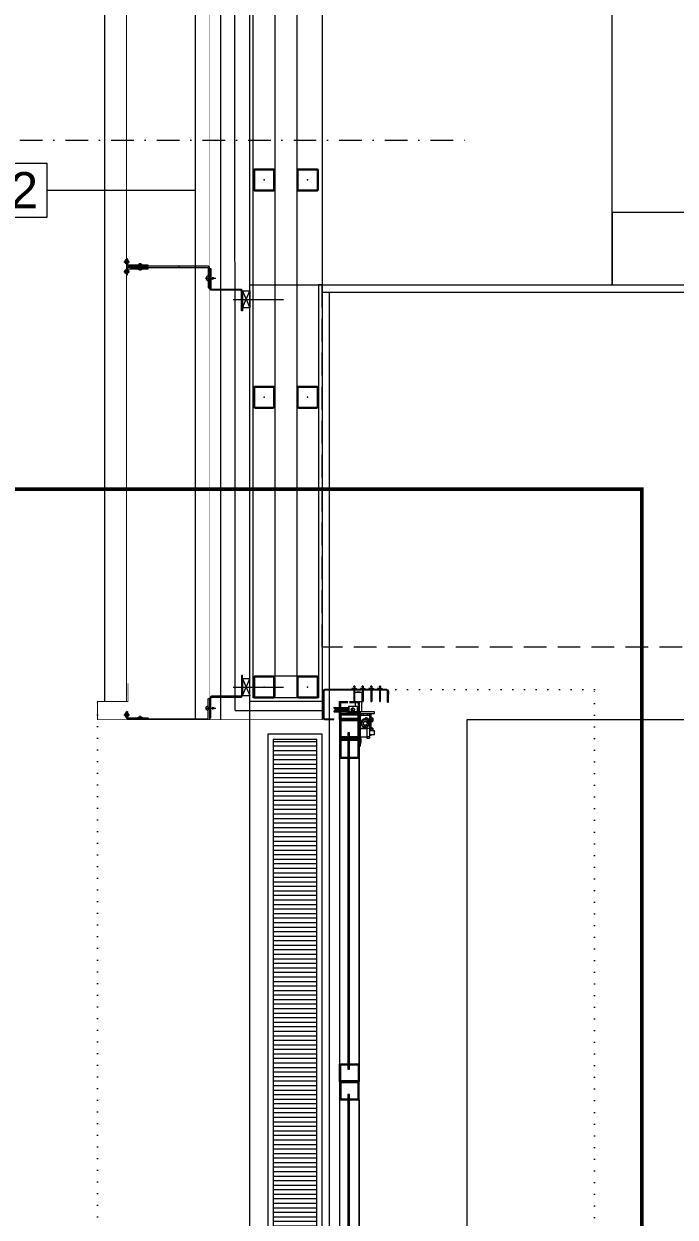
# Model space of a CAD drawing. Extents: x -2050 to 29725, y -1777 to 6820.
# Drawn here: x 1100.2 to 1279.9, y 1687.6 to 2017.1 of the extents above; entities that cross this region are included whole.
import ezdxf
from ezdxf.enums import TextEntityAlignment as Align
from ezdxf.xclip import XClip

# ---------------------------------------------------------------- set-up
doc = ezdxf.new("R2010")
doc.units = 0
doc.header["$LTSCALE"] = 25
doc.header["$MEASUREMENT"] = 0
doc.header["$XCLIPFRAME"] = 0
for name, pattern in [('DASHDOT2', [0.5, 0.25, -0.125, 0, -0.125]), ('DOT2', [0.125, 0, -0.125]), ('HIDDEN', [0.375, 0.25, -0.125]), ('HIDDEN2', [4.7625, 3.175, -1.5875])]:
    doc.linetypes.add(name, pattern=pattern)
doc.layers.get('0').update_dxf_attribs({"color": 9, "lineweight": 9})
for name, color, linetype, lineweight in [('00', 9, 'Continuous', 9), ('01', 9, 'Continuous', 9), ('04', 9, 'Continuous', 9), ('06D', 9, 'Continuous', 9), ('10', 9, 'Continuous', 9), ('11', 9, 'Continuous', 9), ('14', 9, 'Continuous', 9), ('15', 9, 'Continuous', 9), ('20', 9, 'DOT2', 9), ('21', 9, 'Continuous', 9), ('22', 8, 'Continuous', 9), ('24', 9, 'DASHDOT2', 9), ('33', 9, 'BATTING', 9), ('40', 9, 'Continuous', 9), ('40B', 9, 'Continuous', 9)]:
    doc.layers.add(name, color=color, linetype=linetype, lineweight=lineweight)
doc.styles.add('Arial', font='arial.ttf', dxfattribs={"height": 2.5})
doc.linetypes.add('BATTING', pattern='A,0.0001,-0.1,[134,ltypeshp.shx,S=0.1,R=0,X=-0.1,Y=0],-0.2,[134,ltypeshp.shx,S=0.1,R=180,X=0.1,Y=0],-0.1', length=0.4001)

# ---------------------------------------------------------------- blocks, each defined once
blk = doc.blocks.new('p-ızgara 1')
h = blk.add_hatch()
h.set_pattern_fill('ANSI31', color=256, scale=10, angle=225, style=0)
h.set_pattern_definition([(270, (-1308.5183, 1064.6868), (1.25, -4e-16), [])])
h.paths.add_polyline_path([(1.5, 13.5), (1.5, 1.5), (394.5, 1.5), (394.5, 13.5)])
for points in [[(0, 15), (0, 0), (396, 0), (396, 15)], [(1.5, 13.5), (1.5, 1.5), (394.5, 1.5), (394.5, 13.5)]]:
    blk.add_lwpolyline(points, close=True)
blk = doc.blocks.new('0_wallno')
blk.add_lwpolyline([(-7.84, 1.5), (7.942, 1.5), (7.942, -1.5), (-7.84, -1.5)], close=True)
blk.add_lwpolyline([(7.942, 0), (16.132, 0)])
at = {"style": 'Arial'}
blk.add_attdef('GENISLIK', text='', height=2, dxfattribs=at).set_placement((8.442, 0), align=Align.BOTTOM_LEFT)
blk.add_attdef('DUVARNO', text='', height=2, dxfattribs=at).set_placement((0, 0), align=Align.MIDDLE_CENTER)
blk.add_attdef('YUKSEKLIK', text='', height=2, dxfattribs=at).set_placement((8.442, -0.5), align=Align.TOP_LEFT)
blk = doc.blocks.new('p-audi_arac')
at = {"layer": '06D', "lineweight": 0, "flags": 128}
blk.add_lwpolyline([(695.6, 0.8), (-4.4, 0.8), (-4.4, 400.8), (695.6, 400.8)], close=True, dxfattribs=at)
blk = doc.blocks.new('p-kolon_80x80')
blk.add_lwpolyline([(-40, -40), (40, -40), (40, 40), (-40, 40)], close=True)
blk = doc.blocks.new('p- alum kaplama profil')
at = {"lineweight": 13}
blk.add_lwpolyline([(7.12, 12.59), (7.12, 26.49)], dxfattribs=at)
at = {"lineweight": 5}
blk.add_lwpolyline([(9.44, 15.16), (4.79, 15.16), (4.79, 17.16), (9.44, 17.16)], close=True, dxfattribs=at)
for points in [[(4.79, 15.16), (9.44, 17.16)], [(9.44, 15.16), (4.79, 17.16)]]:
    blk.add_lwpolyline(points, dxfattribs=at)
at = {"lineweight": 18}
blk.add_lwpolyline([(4.09, 6.16), (-1.41, 6.16), (-1.41, 6.46), (4.09, 6.46, 0.414214), (4.29, 6.66), (4.29, 14.66, -0.414214), (4.79, 15.16), (10.29, 15.16), (10.29, 14.86), (4.79, 14.86, 0.414214), (4.59, 14.66), (4.59, 6.66, -0.414214)], format="xyb", close=True, dxfattribs=at)
blk.add_lwpolyline([(-2.06, 5.56), (-2.06, -2.34), (-2.06, -15.69), (-1.66, -15.69), (-1.66, -2.34), (-1.66, 5.56), (-1.66, 5.56), (-1.66, 5.57), (-1.66, 5.57), (-1.66, 5.58), (-1.66, 5.58), (-1.65, 5.59), (-1.65, 5.59), (-1.65, 5.59), (-1.65, 5.6), (-1.65, 5.6), (-1.64, 5.61), (-1.64, 5.61), (-1.64, 5.62), (-1.64, 5.62), (-1.63, 5.62), (-1.63, 5.63), (-1.63, 5.63), (-1.62, 5.63), (-1.62, 5.64), (-1.61, 5.64), (-1.61, 5.64), (-1.61, 5.64), (-1.6, 5.65), (-1.6, 5.65), (-1.59, 5.65), (-1.59, 5.65), (-1.58, 5.65), (-1.58, 5.65), (-1.57, 5.66), (-1.57, 5.66), (-1.56, 5.66), (-1.56, 5.66), (3.94, 5.66), (3.94, 6.06), (-1.56, 6.06), (-1.58, 6.06), (-1.61, 6.05), (-1.63, 6.05), (-1.66, 6.05), (-1.68, 6.04), (-1.7, 6.03), (-1.73, 6.03), (-1.75, 6.02), (-1.77, 6.01), (-1.79, 6), (-1.82, 5.99), (-1.84, 5.97), (-1.86, 5.96), (-1.88, 5.94), (-1.89, 5.93), (-1.91, 5.91), (-1.93, 5.89), (-1.95, 5.87), (-1.96, 5.85), (-1.97, 5.83), (-1.99, 5.81), (-2, 5.79), (-2.01, 5.77), (-2.02, 5.75), (-2.03, 5.72), (-2.04, 5.7), (-2.04, 5.68), (-2.05, 5.65), (-2.05, 5.63), (-2.06, 5.61), (-2.06, 5.58)], close=True)
blk.add_lwpolyline([(-1.66, -2.34), (-2.06, -2.34)])
for points in [[(-2.36, -10.84), (-2.36, -16.39), (-2.36, -16.39, -0.414214), (-2.51, -16.54), (-2.51, -16.54), (-4.06, -16.54), (-4.06, -16.84), (-2.51, -16.84), (-2.51, -16.84, 0.414214), (-2.06, -16.39), (-2.06, -10.84)], [(-1.36, -10.84), (-1.66, -10.84), (-1.66, -16.39, 0.414214), (-1.21, -16.84), (-1.21, -16.84), (0.34, -16.84), (0.34, -16.54), (-1.21, -16.54), (-1.21, -16.54, -0.414214), (-1.36, -16.39), (-1.36, -16.39)]]:
    blk.add_lwpolyline(points, format="xyb", close=True)
for points in [[(1.61, 6.87, -10), (0.98, 6.96, -10)], [(1.56, 7.05, -10), (1.02, 7.13, -10)], [(1.05, 6.91, -10), (1.29, 7.56, -10)], [(1.29, 4.93, -10), (1.29, 7.8, -10)], [(1.53, 6.82, -10), (1.29, 7.56, -10)], [(0.67, 5.66, -10), (1.91, 5.66, -10)], [(0.67, 5.66, -10), (0.67, 5.64, -10), (0.67, 5.62, -10), (0.67, 5.6, -10), (0.68, 5.58, -10), (0.68, 5.56, -10), (0.69, 5.54, -10), (0.69, 5.52, -10), (0.7, 5.5, -10), (0.7, 5.48, -10), (0.71, 5.46, -10), (0.72, 5.45, -10), (0.73, 5.43, -10), (0.74, 5.41, -10), (0.75, 5.4, -10), (0.76, 5.38, -10), (0.77, 5.36, -10), (0.79, 5.35, -10), (0.8, 5.33, -10), (0.81, 5.32, -10), (0.83, 5.31, -10), (0.84, 5.29, -10), (0.86, 5.28, -10), (0.87, 5.27, -10), (0.89, 5.26, -10), (0.91, 5.25, -10), (0.92, 5.24, -10), (0.94, 5.23, -10), (0.96, 5.22, -10), (0.98, 5.21, -10), (1, 5.21, -10), (1.02, 5.2, -10), (1.03, 5.2, -10)], [(0.96, 5.66, -10), (0.97, 5.66, -10), (0.97, 5.66, -10), (0.97, 5.66, -10), (0.98, 5.66, -10), (0.98, 5.66, -10), (0.99, 5.66, -10), (0.99, 5.66, -10), (1, 5.66, -10), (1, 5.67, -10), (1, 5.67, -10), (1.01, 5.67, -10), (1.01, 5.67, -10), (1.01, 5.67, -10), (1.02, 5.68, -10), (1.02, 5.68, -10), (1.02, 5.68, -10), (1.03, 5.69, -10), (1.03, 5.69, -10), (1.03, 5.69, -10), (1.04, 5.7, -10), (1.04, 5.7, -10), (1.04, 5.7, -10), (1.04, 5.71, -10), (1.04, 5.71, -10), (1.05, 5.72, -10), (1.05, 5.72, -10), (1.05, 5.72, -10), (1.05, 5.73, -10), (1.05, 5.73, -10), (1.05, 5.74, -10), (1.05, 5.74, -10), (1.05, 5.75, -10)], [(1.33, 5.85, -10), (0.98, 5.88, -10)], [(1.03, 5.2, -10), (1.04, 5.2, -10), (1.05, 5.19, -10), (1.05, 5.19, -10), (1.06, 5.19, -10), (1.06, 5.19, -10), (1.07, 5.19, -10), (1.07, 5.19, -10), (1.08, 5.19, -10), (1.08, 5.19, -10), (1.09, 5.19, -10), (1.09, 5.18, -10), (1.1, 5.18, -10), (1.1, 5.18, -10), (1.11, 5.18, -10), (1.11, 5.18, -10), (1.12, 5.18, -10), (1.12, 5.18, -10), (1.13, 5.18, -10), (1.13, 5.18, -10), (1.14, 5.18, -10), (1.15, 5.18, -10), (1.15, 5.18, -10), (1.16, 5.17, -10), (1.16, 5.17, -10), (1.17, 5.17, -10), (1.17, 5.17, -10), (1.18, 5.17, -10), (1.18, 5.17, -10), (1.19, 5.17, -10), (1.19, 5.17, -10), (1.2, 5.17, -10), (1.2, 5.17, -10)], [(1.05, 5.83, -10), (1.05, 6.01, -10)], [(1.05, 5.75, -10), (1.05, 5.83, -10)], [(1.2, 5.17, -10), (1.2, 5.2, -10)], [(1.38, 5.2, -10), (1.2, 5.2, -10)], [(1.29, 6.16, -10), (1.29, 6.26, -10)], [(1.38, 5.17, -10), (1.38, 5.2, -10)], [(1.38, 5.17, -10), (1.38, 5.17, -10), (1.39, 5.17, -10), (1.39, 5.17, -10), (1.4, 5.17, -10), (1.41, 5.17, -10), (1.41, 5.17, -10), (1.42, 5.17, -10), (1.42, 5.17, -10), (1.43, 5.17, -10), (1.43, 5.18, -10), (1.44, 5.18, -10), (1.44, 5.18, -10), (1.45, 5.18, -10), (1.45, 5.18, -10), (1.46, 5.18, -10), (1.46, 5.18, -10), (1.47, 5.18, -10), (1.47, 5.18, -10), (1.48, 5.18, -10), (1.48, 5.18, -10), (1.49, 5.18, -10), (1.5, 5.19, -10), (1.5, 5.19, -10), (1.51, 5.19, -10), (1.51, 5.19, -10), (1.52, 5.19, -10), (1.52, 5.19, -10), (1.53, 5.19, -10), (1.53, 5.19, -10), (1.54, 5.19, -10), (1.54, 5.2, -10), (1.55, 5.2, -10)], [(1.53, 5.75, -10), (1.53, 5.92, -10)], [(1.53, 5.75, -10), (1.53, 5.74, -10), (1.53, 5.74, -10), (1.53, 5.73, -10), (1.53, 5.73, -10), (1.53, 5.72, -10), (1.54, 5.72, -10), (1.54, 5.72, -10), (1.54, 5.71, -10), (1.54, 5.71, -10), (1.54, 5.7, -10), (1.54, 5.7, -10), (1.55, 5.7, -10), (1.55, 5.69, -10), (1.55, 5.69, -10), (1.55, 5.69, -10), (1.56, 5.68, -10), (1.56, 5.68, -10), (1.56, 5.68, -10), (1.57, 5.67, -10), (1.57, 5.67, -10), (1.58, 5.67, -10), (1.58, 5.67, -10), (1.58, 5.67, -10), (1.59, 5.66, -10), (1.59, 5.66, -10), (1.6, 5.66, -10), (1.6, 5.66, -10), (1.6, 5.66, -10), (1.61, 5.66, -10), (1.61, 5.66, -10), (1.62, 5.66, -10), (1.62, 5.66, -10)], [(1.55, 5.2, -10), (1.57, 5.2, -10), (1.59, 5.21, -10), (1.6, 5.21, -10), (1.62, 5.22, -10), (1.64, 5.23, -10), (1.66, 5.24, -10), (1.68, 5.25, -10), (1.69, 5.26, -10), (1.71, 5.27, -10), (1.73, 5.28, -10), (1.74, 5.29, -10), (1.76, 5.31, -10), (1.77, 5.32, -10), (1.78, 5.33, -10), (1.8, 5.35, -10), (1.81, 5.36, -10), (1.82, 5.38, -10), (1.83, 5.4, -10), (1.84, 5.41, -10), (1.85, 5.43, -10), (1.86, 5.45, -10), (1.87, 5.46, -10), (1.88, 5.48, -10), (1.89, 5.5, -10), (1.89, 5.52, -10), (1.9, 5.54, -10), (1.9, 5.56, -10), (1.9, 5.58, -10), (1.91, 5.6, -10), (1.91, 5.62, -10), (1.91, 5.64, -10), (1.91, 5.66, -10)], [(-2.86, -13.04, 0), (-0.86, -13.04, 0)], [(-2.36, -12.52, 0), (-2.4, -12.53, 0), (-2.43, -12.56, 0), (-2.47, -12.58, 0), (-2.5, -12.6, 0), (-2.53, -12.63, 0), (-2.56, -12.66, 0), (-2.59, -12.69, 0), (-2.61, -12.73, 0), (-2.63, -12.76, 0), (-2.65, -12.8, 0), (-2.67, -12.84, 0), (-2.68, -12.88, 0), (-2.69, -12.92, 0), (-2.7, -12.96, 0), (-2.71, -13, 0), (-2.71, -13.04, 0), (-2.71, -13.08, 0), (-2.7, -13.13, 0), (-2.69, -13.17, 0), (-2.68, -13.21, 0), (-2.67, -13.25, 0), (-2.65, -13.28, 0), (-2.63, -13.32, 0), (-2.61, -13.36, 0), (-2.59, -13.39, 0), (-2.56, -13.42, 0), (-2.53, -13.45, 0), (-2.5, -13.48, 0), (-2.47, -13.51, 0), (-2.43, -13.53, 0), (-2.4, -13.55, 0), (-2.36, -13.57, 0)], [(-2.36, -13.04, 0), (-2.36, -12.52, 0)], [(-2.36, -13.04, 0), (-2.36, -12.73, 0)], [(-2.36, -12.73, 0), (-2.36, -13.04, 0)], [(-1.36, -12.73, 0), (-2.36, -12.73, 0)], [(-2.36, -13.04, 0), (-2.36, -13.36, 0)], [(-2.36, -13.04, 0), (-2.36, -13.57, 0)], [(-2.36, -13.36, 0), (-2.36, -13.04, 0)], [(-1.36, -13.04, 0), (-1.36, -12.37, 0)], [(-1.36, -13.72, 0), (-1.32, -13.68, 0), (-1.29, -13.65, 0), (-1.26, -13.61, 0), (-1.23, -13.58, 0), (-1.2, -13.54, 0), (-1.18, -13.5, 0), (-1.16, -13.45, 0), (-1.14, -13.41, 0), (-1.12, -13.37, 0), (-1.1, -13.32, 0), (-1.09, -13.28, 0), (-1.08, -13.23, 0), (-1.07, -13.18, 0), (-1.06, -13.14, 0), (-1.06, -13.09, 0), (-1.06, -13.04, 0), (-1.06, -12.99, 0), (-1.06, -12.95, 0), (-1.07, -12.9, 0), (-1.08, -12.85, 0), (-1.09, -12.81, 0), (-1.1, -12.76, 0), (-1.12, -12.72, 0), (-1.14, -12.67, 0), (-1.16, -12.63, 0), (-1.18, -12.59, 0), (-1.2, -12.55, 0), (-1.23, -12.51, 0), (-1.26, -12.47, 0), (-1.29, -12.43, 0), (-1.32, -12.4, 0), (-1.36, -12.37, 0)], [(-1.36, -13.04, 0), (-1.36, -13.72, 0)], [(-2.85, -16.54, 0), (-2.86, -16.51, 0), (-2.87, -16.47, 0), (-2.89, -16.44, 0), (-2.91, -16.41, 0), (-2.93, -16.38, 0), (-2.96, -16.35, 0), (-2.98, -16.33, 0), (-3.01, -16.31, 0), (-3.04, -16.29, 0), (-3.07, -16.27, 0), (-3.11, -16.25, 0), (-3.14, -16.24, 0), (-3.18, -16.23, 0), (-3.21, -16.22, 0), (-3.25, -16.22, 0), (-3.29, -16.22, 0), (-3.32, -16.22, 0), (-3.36, -16.22, 0), (-3.39, -16.23, 0), (-3.43, -16.24, 0), (-3.46, -16.25, 0), (-3.5, -16.27, 0), (-3.53, -16.29, 0), (-3.56, -16.31, 0), (-3.59, -16.33, 0), (-3.61, -16.35, 0), (-3.64, -16.38, 0), (-3.66, -16.41, 0), (-3.68, -16.44, 0), (-3.7, -16.47, 0), (-3.71, -16.51, 0), (-3.73, -16.54, 0)], [(-3.29, -17.54, 0), (-3.29, -16.04, 0)], [(-1.36, -13.36, 0), (-2.36, -13.36, 0)], [(-1, -16.54, 0), (-0.98, -16.51, 0), (-0.97, -16.47, 0), (-0.95, -16.44, 0), (-0.93, -16.41, 0), (-0.91, -16.38, 0), (-0.88, -16.35, 0), (-0.86, -16.33, 0), (-0.83, -16.31, 0), (-0.8, -16.29, 0), (-0.77, -16.27, 0), (-0.73, -16.25, 0), (-0.7, -16.24, 0), (-0.66, -16.23, 0), (-0.63, -16.22, 0), (-0.59, -16.22, 0), (-0.56, -16.22, 0), (-0.52, -16.22, 0), (-0.48, -16.22, 0), (-0.45, -16.23, 0), (-0.41, -16.24, 0), (-0.38, -16.25, 0), (-0.34, -16.27, 0), (-0.31, -16.29, 0), (-0.28, -16.31, 0), (-0.25, -16.33, 0), (-0.23, -16.35, 0), (-0.2, -16.38, 0), (-0.18, -16.41, 0), (-0.16, -16.44, 0), (-0.14, -16.47, 0), (-0.13, -16.51, 0), (-0.12, -16.54, 0)], [(-0.56, -17.54, 0), (-0.56, -16.04, 0)], [(-3.84, -17.04, 0), (-3.81, -17.07, 0), (-3.78, -17.1, 0), (-3.75, -17.12, 0), (-3.72, -17.15, 0), (-3.69, -17.17, 0), (-3.66, -17.19, 0), (-3.62, -17.21, 0), (-3.59, -17.23, 0), (-3.55, -17.24, 0), (-3.52, -17.26, 0), (-3.48, -17.27, 0), (-3.44, -17.28, 0), (-3.4, -17.28, 0), (-3.36, -17.29, 0), (-3.32, -17.29, 0), (-3.29, -17.29, 0), (-3.25, -17.29, 0), (-3.21, -17.29, 0), (-3.17, -17.28, 0), (-3.13, -17.28, 0), (-3.09, -17.27, 0), (-3.06, -17.26, 0), (-3.02, -17.24, 0), (-2.98, -17.23, 0), (-2.95, -17.21, 0), (-2.91, -17.19, 0), (-2.88, -17.17, 0), (-2.85, -17.15, 0), (-2.82, -17.12, 0), (-2.79, -17.1, 0), (-2.76, -17.07, 0), (-2.73, -17.04, 0)], [(-3.29, -17.04, 0), (-3.84, -17.04, 0)], [(-3.29, -16.54, 0), (-3.73, -16.54, 0)], [(-3.29, -16.54, 0), (-3.55, -16.54, 0)], [(-3.55, -16.54, 0), (-3.29, -16.54, 0)], [(-3.55, -17.04, 0), (-3.55, -16.54, 0)], [(-3.29, -16.54, 0), (-2.85, -16.54, 0)], [(-3.29, -16.54, 0), (-3.03, -16.54, 0)], [(-3.03, -16.54, 0), (-3.29, -16.54, 0)], [(-3.29, -17.04, 0), (-2.73, -17.04, 0)], [(-3.03, -17.04, 0), (-3.03, -16.54, 0)], [(-0.56, -17.04, 0), (-1.11, -17.04, 0)], [(0, -17.04, 0), (-0.03, -17.07, 0), (-0.06, -17.1, 0), (-0.09, -17.12, 0), (-0.12, -17.15, 0), (-0.15, -17.17, 0), (-0.18, -17.19, 0), (-0.22, -17.21, 0), (-0.25, -17.23, 0), (-0.29, -17.24, 0), (-0.33, -17.26, 0), (-0.36, -17.27, 0), (-0.4, -17.28, 0), (-0.44, -17.28, 0), (-0.48, -17.29, 0), (-0.52, -17.29, 0), (-0.56, -17.29, 0), (-0.59, -17.29, 0), (-0.63, -17.29, 0), (-0.67, -17.28, 0), (-0.71, -17.28, 0), (-0.75, -17.27, 0), (-0.79, -17.26, 0), (-0.82, -17.24, 0), (-0.86, -17.23, 0), (-0.89, -17.21, 0), (-0.93, -17.19, 0), (-0.96, -17.17, 0), (-0.99, -17.15, 0), (-1.02, -17.12, 0), (-1.05, -17.1, 0), (-1.08, -17.07, 0), (-1.11, -17.04, 0)], [(-0.56, -16.54, 0), (-1, -16.54, 0)], [(-0.56, -16.54, 0), (-0.82, -16.54, 0)], [(-0.82, -16.54, 0), (-0.56, -16.54, 0)], [(-0.82, -17.04, 0), (-0.82, -16.54, 0)], [(-0.56, -16.54, 0), (-0.3, -16.54, 0)], [(-0.56, -16.54, 0), (-0.12, -16.54, 0)], [(-0.3, -16.54, 0), (-0.56, -16.54, 0)], [(-0.56, -17.04, 0), (0, -17.04, 0)], [(-0.3, -17.04, 0), (-0.3, -16.54, 0)]]:
    blk.add_polyline3d(points)
blk = doc.blocks.new('p-seksiyonel kapı profil')
for p, q in [((-13.02, 6.82), (-13.03, 6.82)), ((-13.02, 6.58), (-13.02, 6.82)), ((-13.02, 6.82), (4.13, 6.82)), ((-11.79, 6.84), (-11.79, 7.08)), ((-11.25, 7.08), (-11.79, 7.08)), ((-11.79, 6.84), (-11.28, 6.84)), ((-11.28, 7.76), (-11.28, 7.08)), ((-11.28, 7.76), (-11.25, 7.76)), ((-11.25, 7.76), (-10.99, 7.76)), ((-11.25, 7.53), (-11.25, 7.76)), ((-11.25, 7.53), (-10.99, 7.53)), ((-11.25, 6.82), (-11.25, 7.53)), ((-10.99, 7.53), (-10.99, 7.76)), ((-10.99, 7.53), (-10.99, 6.84)), ((-10.71, 7.08), (-10.99, 7.08)), ((-10.71, 6.84), (-10.99, 6.84)), ((-10.71, 6.84), (-10.71, 7.08)), ((-10.71, 7.08), (-10.48, 7.08)), ((-10.71, 6.84), (-10.48, 6.84)), ((-10.48, 7.08), (-10.48, 6.84)), ((-9.42, 6.84), (-9.42, 7.08)), ((-8.89, 7.08), (-9.42, 7.08)), ((-9.42, 6.84), (-8.92, 6.84)), ((-8.92, 7.76), (-8.92, 7.08)), ((-8.92, 7.76), (-8.89, 7.76)), ((-8.89, 7.76), (-8.62, 7.76)), ((-8.89, 7.53), (-8.89, 7.76)), ((-8.89, 7.53), (-8.62, 7.53)), ((-8.89, 6.82), (-8.89, 7.53)), ((-8.62, 7.53), (-8.62, 7.76)), ((-8.62, 7.53), (-8.62, 6.84)), ((-8.35, 7.08), (-8.62, 7.08)), ((-8.35, 6.84), (-8.62, 6.84)), ((-8.35, 6.84), (-8.35, 7.08)), ((-8.35, 7.08), (-8.12, 7.08)), ((-8.35, 6.84), (-8.12, 6.84)), ((-8.12, 7.08), (-8.12, 6.84)), ((-7.06, 6.84), (-7.06, 7.08)), ((-6.53, 7.08), (-7.06, 7.08)), ((-7.06, 6.84), (-6.56, 6.84)), ((-6.56, 7.76), (-6.56, 7.08)), ((-6.56, 7.76), (-6.53, 7.76)), ((-6.53, 7.76), (-6.26, 7.76)), ((-6.53, 7.53), (-6.53, 7.76)), ((-6.53, 7.53), (-6.26, 7.53)), ((-6.53, 6.82), (-6.53, 7.53)), ((-6.26, 7.53), (-6.26, 7.76)), ((-6.26, 7.53), (-6.26, 6.84)), ((-5.99, 7.08), (-6.26, 7.08)), ((-5.99, 6.84), (-6.26, 6.84)), ((-5.99, 6.84), (-5.99, 7.08)), ((-5.99, 7.08), (-5.76, 7.08)), ((-5.99, 6.84), (-5.76, 6.84)), ((-5.76, 7.08), (-5.76, 6.84)), ((-4.7, 6.84), (-4.7, 7.08)), ((-4.16, 7.08), (-4.7, 7.08)), ((-4.7, 6.84), (-4.19, 6.84)), ((-4.19, 7.76), (-4.19, 7.08)), ((-4.19, 7.76), (-4.16, 7.76)), ((-4.16, 7.76), (-3.9, 7.76)), ((-4.16, 7.53), (-4.16, 7.76)), ((-4.16, 7.53), (-3.9, 7.53)), ((-4.16, 6.82), (-4.16, 7.53)), ((-3.9, 7.53), (-3.9, 7.76)), ((-3.9, 7.53), (-3.9, 6.84)), ((-3.63, 7.08), (-3.9, 7.08)), ((-3.63, 6.84), (-3.9, 6.84)), ((-3.63, 6.84), (-3.63, 7.08)), ((-3.63, 7.08), (-3.39, 7.08)), ((-3.63, 6.84), (-3.39, 6.84)), ((-3.39, 7.08), (-3.39, 6.84)), ((4.13, 6.58), (4.13, 6.82)), ((-13.26, 6.34), (-13.5, 6.34)), ((-13.5, 3.27), (-13.5, 6.34)), ((-13.5, 6.34), (-13.5, 5.67)), ((-13.5, 6.34), (-13.5, 6.34)), ((-13.5, 5.67), (-13.5, 5.49)), ((-13.5, 5.67), (-13.5, 5.67)), ((-13.5, 5.49), (-13.5, 5.49)), ((-13.26, 3.27), (-13.26, 6.34)), ((-13.02, 6.58), (4.13, 6.58)), ((-11.25, 6.58), (-11.25, 3.51)), ((-11.01, 3.51), (-11.25, 3.51)), ((-11.01, 6.58), (-11.01, 3.51)), ((-8.89, 6.58), (-8.89, 3.51)), ((-8.65, 3.51), (-8.89, 3.51)), ((-8.65, 6.58), (-8.65, 3.51)), ((-6.53, 6.58), (-6.53, 3.51)), ((-6.29, 3.51), (-6.53, 3.51)), ((-6.29, 6.58), (-6.29, 3.51)), ((-6.14, 5.99), (-6.14, 3.39)), ((-6.14, 5.99), (-4.25, 5.99)), ((-6.14, 3.39), (-4.25, 3.39)), ((-6.03, 3.39), (-6.03, 0.6)), ((-5.67, 6.04), (-5.72, 5.99)), ((-5.67, 6.04), (-5.53, 6.04)), ((-5.53, 6.04), (-4.73, 6.04)), ((-4.68, 5.99), (-4.73, 6.04)), ((-4.37, 2.07), (-4.37, 3.39)), ((-4.25, 3.39), (-4.25, 5.99)), ((-4.16, 6.58), (-4.16, 3.51)), ((-3.93, 3.51), (-4.16, 3.51)), ((-3.93, 6.58), (-3.93, 3.51)), ((4.37, 6.34), (4.6, 6.34)), ((4.37, 6.34), (4.37, -1.04)), ((4.6, 6.34), (4.6, -1.04)), ((-13.26, 3.27), (-13.5, 3.27)), ((-9.63, 0.12), (-9.63, 0.59)), ((-9.63, 0.59), (-5.32, 0.59)), ((-9.63, 0.12), (-5.85, 0.12)), ((-6.03, 0.6), (-5.77, 0.6)), ((-5.85, -0.36), (-5.85, 0.12)), ((-5.82, 0.15), (-5.82, -0.36)), ((-5.79, 0.6), (-5.79, 0.59)), ((-5.79, 0.12), (-5.79, 0.15)), ((-5.79, 0.12), (-5.32, 0.12)), ((-5.79, -0.13), (-5.79, 0.12)), ((-5.77, 0.6), (-4.85, 0.6)), ((-5.06, 0), (-5.41, 0)), ((-5.32, 0.12), (-5.32, 0.59)), ((-4.85, 0.59), (-5.32, 0.59)), ((-5.32, 0.12), (-5.32, 0)), ((-5.32, 0.12), (-0.24, 0.12)), ((-4.89, 0), (-5.06, 0)), ((-4.83, 0), (-4.89, 0)), ((-4.85, 2.07), (-4.85, 0.59)), ((-4.85, 2.07), (-2.52, 2.07)), ((-4.85, 0.59), (-3.19, 0.59)), ((-4.85, 0.59), (-4.85, 0.47)), ((-4.85, 0.47), (-3.19, 0.47)), ((-4.84, 0.4), (-4.85, 0.47)), ((-4.84, 0.34), (-4.84, 0.4)), ((-4.83, 0.28), (-4.84, 0.34)), ((-4.83, 0.22), (-4.83, 0.28)), ((-4.82, 0.18), (-4.83, 0.22)), ((-4.81, 0), (-4.83, 0)), ((-4.81, 0.15), (-4.82, 0.18)), ((-4.8, 0.12), (-4.81, 0.15)), ((-4.55, 0), (-4.81, 0)), ((-4.78, 0.12), (-4.8, 0.12)), ((-4.53, 0), (-4.55, 0)), ((-4.47, 0), (-4.53, 0)), ((-3.36, 0), (-4.47, 0)), ((-4.13, 1.38), (-4.15, 1.24)), ((-4.15, 1.24), (-4.13, 1.1)), ((-4.07, 1.51), (-4.13, 1.38)), ((-4.13, 1.1), (-4.07, 0.97)), ((-3.97, 1.61), (-4.07, 1.51)), ((-4.04, 1.38), (-4.07, 1.24)), ((-4.07, 1.24), (-4.04, 1.1)), ((-4.07, 0.97), (-3.97, 0.87)), ((-3.98, 1.51), (-4.04, 1.38)), ((-4.04, 1.1), (-3.98, 0.97)), ((-3.89, 1.61), (-3.98, 1.51)), ((-3.98, 0.97), (-3.89, 0.87)), ((-3.85, 1.68), (-3.97, 1.61)), ((-3.97, 0.87), (-3.85, 0.8)), ((-3.77, 1.68), (-3.89, 1.61)), ((-3.89, 0.87), (-3.77, 0.8)), ((-3.72, 1.71), (-3.85, 1.68)), ((-3.85, 0.8), (-3.72, 0.77)), ((-3.84, 1.65), (-3.63, 1.44)), ((-3.63, 1.04), (-3.83, 0.83)), ((-3.64, 1.71), (-3.77, 1.68)), ((-3.77, 0.8), (-3.64, 0.77)), ((-3.58, 1.7), (-3.72, 1.71)), ((-3.72, 0.77), (-3.58, 0.78)), ((-3.26, 1.44), (-3.63, 1.44)), ((-3.26, 1.04), (-3.63, 1.04)), ((-3.45, 1.65), (-3.58, 1.7)), ((-3.58, 0.78), (-3.45, 0.83)), ((-3.22, 1.24), (-3.55, 1.24)), ((-3.34, 1.56), (-3.45, 1.65)), ((-3.45, 0.83), (-3.34, 0.92)), ((-3.23, 0), (-3.36, 0)), ((-3.26, 1.45), (-3.34, 1.56)), ((-3.34, 0.92), (-3.26, 1.04)), ((-3.22, 1.31), (-3.26, 1.45)), ((-3.26, 1.04), (-3.22, 1.17)), ((-3.13, 0), (-3.23, 0)), ((-3.22, 1.17), (-3.22, 1.31)), ((-3.19, 0.59), (-2.52, 0.59)), ((-3.19, 0.59), (-3.19, 0.47)), ((-3.19, 0.47), (-3.16, 0.41)), ((-3.16, 0.41), (-3.07, 0.35)), ((-2.71, 0), (-3.13, 0)), ((-3.07, 0.35), (-2.93, 0.3)), ((-2.93, 0.3), (-2.74, 0.25)), ((-2.74, 0.25), (-2.5, 0.21)), ((-2.29, 0), (-2.71, 0)), ((-2.52, 2.07), (-2.52, 0.59)), ((-2.52, 2.07), (-2.44, 2.07)), ((-2.52, 0.59), (-2.5, 0.59)), ((-2.44, 0.59), (-2.5, 0.59)), ((-2.5, 0.59), (-2.5, 0.21)), ((-2.5, 0.21), (-2.49, 0.17)), ((-2.49, 0.17), (-2.48, 0.14)), ((-2.48, 0.14), (-2.46, 0.12)), ((-2.46, 0.12), (-2.45, 0.12)), ((-2.44, 2.07), (-2.44, 0.59)), ((1.61, 1.83), (-2.44, 1.83)), ((1.62, 1.8), (-2.44, 1.8)), ((1.27, 1.44), (-2.44, 1.44)), ((1.18, 1.24), (-2.44, 1.24)), ((1.26, 1.04), (-2.44, 1.04)), ((1.62, 0.68), (-2.44, 0.68)), ((1.61, 0.65), (-2.44, 0.65)), ((-2.44, 0.59), (-2.44, 0.12)), ((-2.01, 0.59), (-2.44, 0.59)), ((-2.19, 0), (-2.29, 0)), ((-2.06, 0), (-2.19, 0)), ((-1.64, 0), (-2.06, 0)), ((-2.01, 0.59), (-2.01, 0.12)), ((-2.01, 0.59), (0, 0.59)), ((-1.69, 0.65), (-1.74, 0.59)), ((-1.53, 0), (-1.64, 0)), ((-0.95, 0), (-1.53, 0)), ((-0.89, 0), (-0.95, 0)), ((-0.87, 0), (-0.89, 0)), ((-0.6, 0), (-0.87, 0)), ((-0.62, 0.59), (-0.68, 0.65)), ((-0.58, 0), (-0.6, 0)), ((-0.52, 0), (-0.58, 0)), ((-0.36, 0), (-0.52, 0)), ((0, 0), (-0.36, 0)), ((-0.24, 0.12), (-0.24, 0)), ((-0.24, 0.12), (0, 0.12)), ((0, 0.12), (0, 0.59)), ((0, 0), (0, 0)), ((1.62, 0.68), (1.26, 1.04)), ((1.27, 1.44), (1.62, 1.8)), ((-9.19, -1.11), (-9.22, -1.11)), ((-9.22, -1.18), (-9.22, -1.11)), ((-9.22, -1.18), (-9.19, -1.12)), ((-9.22, -1.2), (-9.22, -1.18)), ((-9.19, -1.41), (-9.22, -1.2)), ((-9.22, -1.65), (-9.22, -1.2)), ((-9.22, -1.65), (-9.19, -1.42)), ((-9.22, -1.68), (-9.22, -1.65)), ((-9.19, -1.88), (-9.22, -1.68)), ((-9.22, -2.05), (-9.22, -1.68)), ((-9.22, -2.05), (-9.19, -1.88)), ((-9.2, -2.05), (-9.22, -2.06)), ((-9.22, -2.06), (-9.22, -2.05)), ((-9.19, -1.07), (-9.19, -1.12)), ((-9.19, -1.07), (-8.74, -1.07)), ((-9.19, -1.12), (-9.19, -1.11)), ((-9.19, -1.12), (-9.19, -1.16)), ((-9.19, -1.16), (-9.19, -1.42)), ((-9.19, -1.16), (-8.74, -1.16)), ((-9.19, -1.42), (-9.19, -1.41)), ((-9.19, -1.42), (-9.19, -1.67)), ((-9.19, -1.67), (-8.74, -1.67)), ((-9.19, -1.67), (-9.19, -1.88)), ((-9.19, -2.09), (-9.19, -1.88)), ((-9.19, -1.88), (-9.19, -1.88)), ((-9.19, -2.09), (-8.74, -2.09)), ((-8.74, -0.14), (-8.27, -0.14)), ((-8.74, -2.18), (-8.74, -0.14)), ((-8.74, -4.56), (-8.74, -2.18)), ((-8.74, -2.18), (-8.39, -2.18)), ((-8.39, -0.36), (-5.79, -0.36)), ((-8.39, -0.36), (-8.39, -0.4)), ((-8.39, -3.93), (-8.39, -0.4)), ((-8.39, -0.4), (-5.79, -0.4)), ((-8.28, -1.86), (-8.31, -2.07)), ((-8.31, -2.07), (-8.31, -2.16)), ((-8.28, -2.14), (-8.31, -2.35)), ((-8.31, -2.35), (-8.31, -2.56)), ((-8.31, -2.56), (-8.29, -2.67)), ((-8.21, -1.66), (-8.28, -1.86)), ((-8.21, -1.94), (-8.28, -2.14)), ((-8.28, -2.72), (-8.28, -2.71)), ((-8.22, -2.92), (-8.28, -2.72)), ((-8.27, -0.36), (-8.27, -0.14)), ((-8.13, -2.35), (-8.24, -2.6)), ((-8.24, -2.67), (-8.13, -2.41)), ((-8.24, -2.67), (-8.24, -2.6)), ((-8.16, -2.79), (-8.24, -2.67)), ((-8, -3.26), (-8.22, -2.92)), ((-8.1, -1.47), (-8.21, -1.66)), ((-8.1, -1.75), (-8.21, -1.94)), ((-8.21, -2.45), (-8.19, -2.24)), ((-8.21, -2.48), (-8.19, -2.27)), ((-8.21, -2.45), (-8.21, -2.48)), ((-8.19, -2.24), (-8.13, -2.03)), ((-8.19, -2.27), (-8.13, -2.06)), ((-8.13, -2.91), (-8.17, -2.77)), ((-7.91, -3.15), (-8.16, -2.79)), ((-8.13, -2.03), (-8.02, -1.83)), ((-8.13, -2.06), (-8.02, -1.86)), ((-8.02, -2.1), (-8.13, -2.35)), ((-8.13, -2.41), (-8, -2.15)), ((-8.02, -3.11), (-8.13, -2.91)), ((-7.96, -1.31), (-8.1, -1.47)), ((-7.96, -1.59), (-8.1, -1.75)), ((-8.09, -2.53), (-8.08, -2.4)), ((-8.09, -2.66), (-8.09, -2.53)), ((-8.07, -2.79), (-8.09, -2.66)), ((-8.08, -2.4), (-8.05, -2.27)), ((-8.03, -2.91), (-8.07, -2.79)), ((-8.05, -2.27), (-8, -2.15)), ((-7.98, -3.03), (-8.03, -2.91)), ((-8.02, -1.83), (-7.88, -1.66)), ((-8.02, -1.86), (-7.88, -1.69)), ((-8, -2.07), (-8.02, -2.1)), ((-7.88, -3.27), (-8.02, -3.11)), ((-7.88, -1.8), (-8, -2.07)), ((-8, -2.15), (-7.94, -2.03)), ((-8, -2.15), (-7.99, -2.11)), ((-7.68, -3.51), (-8, -3.26)), ((-7.99, -2.11), (-7.87, -1.87)), ((-7.91, -3.15), (-7.98, -3.03)), ((-7.8, -1.17), (-7.96, -1.31)), ((-7.8, -1.45), (-7.96, -1.59)), ((-7.94, -2.03), (-7.86, -1.93)), ((-7.83, -3.25), (-7.91, -3.15)), ((-7.82, -3.27), (-7.91, -3.15)), ((-7.76, -1.55), (-7.88, -1.8)), ((-7.88, -1.66), (-7.78, -1.57)), ((-7.88, -1.69), (-7.81, -1.63)), ((-7.77, -3.38), (-7.88, -3.27)), ((-7.87, -1.87), (-7.76, -1.62)), ((-7.86, -1.93), (-7.77, -1.83)), ((-7.73, -3.34), (-7.83, -3.25)), ((-7.57, -3.61), (-7.82, -3.27)), ((-7.62, -1.06), (-7.8, -1.17)), ((-7.62, -1.34), (-7.8, -1.45)), ((-7.77, -1.83), (-7.67, -1.75)), ((-7.49, -1.52), (-7.76, -1.55)), ((-7.76, -1.62), (-7.76, -1.55)), ((-7.76, -1.62), (-7.48, -1.6)), ((-7.74, -1.54), (-7.71, -1.52)), ((-7.71, -1.52), (-7.52, -1.42)), ((-7.68, -2.57), (-7.66, -2.41)), ((-7.67, -2.53), (-7.68, -2.49)), ((-7.67, -2.6), (-7.68, -2.52)), ((-7.66, -2.64), (-7.68, -2.52)), ((-7.66, -2.73), (-7.68, -2.57)), ((-7.67, -1.53), (-7.52, -1.45)), ((-7.67, -1.75), (-7.56, -1.68)), ((-7.62, -2.68), (-7.67, -2.53)), ((-7.62, -2.75), (-7.67, -2.6)), ((-7.66, -2.41), (-7.6, -2.26)), ((-7.59, -2.79), (-7.66, -2.64)), ((-7.59, -2.87), (-7.66, -2.73)), ((-7.42, -0.99), (-7.62, -1.06)), ((-7.42, -1.27), (-7.62, -1.34)), ((-7.62, -2.67), (-7.55, -2.73)), ((-7.52, -2.82), (-7.62, -2.68)), ((-7.52, -2.88), (-7.62, -2.75)), ((-7.6, -2.26), (-7.49, -2.14)), ((-7.59, -0.1), (-7.59, -0.36)), ((-7.59, -2.26), (-7.59, -2.53)), ((-7.54, -2.32), (-7.59, -2.46)), ((-7.59, -2.46), (-7.59, -2.61)), ((-7.59, -2.53), (-7.59, -2.7)), ((-7.59, -2.61), (-7.54, -2.75)), ((-7.49, -2.91), (-7.59, -2.79)), ((-7.49, -3), (-7.59, -2.87)), ((-7.57, -2.76), (-7.53, -2.79)), ((-7.56, -1.68), (-7.44, -1.63)), ((-7.46, -2.19), (-7.54, -2.32)), ((-7.54, -2.75), (-7.46, -2.87)), ((-7.53, -2.79), (-7.52, -2.8)), ((-7.52, -1.42), (-7.31, -1.36)), ((-7.52, -1.45), (-7.31, -1.39)), ((-7.45, -2.89), (-7.52, -2.82)), ((-7.4, -2.98), (-7.52, -2.88)), ((-7.22, -1.49), (-7.49, -1.52)), ((-7.49, -2.14), (-7.36, -2.04)), ((-7.36, -3.01), (-7.49, -2.91)), ((-7.36, -3.09), (-7.49, -3)), ((-7.48, -1.6), (-7.18, -1.57)), ((-7.34, -2.1), (-7.46, -2.19)), ((-7.46, -2.87), (-7.34, -2.97)), ((-7.44, -1.63), (-7.31, -1.59)), ((-7.21, -0.95), (-7.42, -0.99)), ((-7.21, -1.23), (-7.42, -1.27)), ((-7.25, -3.05), (-7.4, -2.98)), ((-7.36, -2.04), (-7.21, -1.99)), ((-7.21, -3.06), (-7.36, -3.01)), ((-7.21, -3.14), (-7.36, -3.09)), ((-7.2, -2.05), (-7.34, -2.1)), ((-7.34, -2.97), (-7.2, -3.02)), ((-7.31, -1.36), (-7.09, -1.33)), ((-7.31, -1.39), (-7.09, -1.37)), ((-7.31, -1.59), (-7.18, -1.57)), ((-7.09, -3.07), (-7.25, -3.05)), ((-7.18, -1.49), (-7.22, -1.49)), ((-7.13, -0.95), (-7.21, -0.95)), ((-6.99, -1.23), (-7.21, -1.23)), ((-7.21, -1.99), (-7.05, -1.98)), ((-7.05, -3.07), (-7.21, -3.06)), ((-7.05, -3.15), (-7.21, -3.14)), ((-7.05, -2.03), (-7.2, -2.05)), ((-7.2, -3.02), (-7.05, -3.03)), ((-6.89, -1.46), (-7.18, -1.49)), ((-7.18, -1.57), (-7.14, -1.57)), ((-7.18, -1.57), (-7.05, -1.57)), ((-7.14, -1.57), (-6.87, -1.54)), ((-7.09, -0.96), (-7.09, -0.94)), ((-7.09, -1.33), (-6.87, -1.36)), ((-7.09, -1.37), (-6.87, -1.39)), ((-6.93, -3.05), (-7.09, -3.07)), ((-7.05, -1.57), (-6.92, -1.58)), ((-7.05, -1.98), (-6.89, -2.01)), ((-6.91, -2.07), (-7.05, -2.03)), ((-7.05, -3.03), (-6.91, -3)), ((-6.89, -3.04), (-7.05, -3.07)), ((-6.89, -3.12), (-7.05, -3.15)), ((-6.78, -1.26), (-6.99, -1.23)), ((-6.79, -2.99), (-6.93, -3.05)), ((-6.92, -1.58), (-6.79, -1.61)), ((-6.78, -2.14), (-6.91, -2.07)), ((-6.91, -3), (-6.78, -2.92)), ((-6.61, -1.44), (-6.89, -1.46)), ((-6.89, -2.01), (-6.75, -2.08)), ((-6.75, -2.96), (-6.89, -3.04)), ((-6.75, -3.05), (-6.89, -3.12)), ((-6.87, -1.36), (-6.66, -1.42)), ((-6.87, -1.39), (-6.71, -1.43)), ((-6.87, -1.54), (-6.61, -1.51)), ((-6.79, -1.61), (-6.67, -1.66)), ((-6.66, -2.89), (-6.79, -2.99)), ((-6.58, -1.33), (-6.78, -1.26)), ((-6.67, -2.25), (-6.78, -2.14)), ((-6.78, -2.92), (-6.67, -2.82)), ((-6.75, -2.08), (-6.63, -2.19)), ((-6.63, -2.85), (-6.75, -2.96)), ((-6.63, -2.94), (-6.75, -3.05)), ((-6.66, -2.82), (-6.73, -2.89)), ((-6.67, -1.66), (-6.56, -1.72)), ((-6.61, -2.39), (-6.67, -2.25)), ((-6.67, -2.82), (-6.61, -2.68)), ((-6.66, -1.42), (-6.64, -1.43)), ((-6.57, -2.69), (-6.66, -2.82)), ((-6.66, -2.8), (-6.61, -2.76)), ((-6.57, -2.76), (-6.66, -2.89)), ((-6.63, -2.19), (-6.55, -2.33)), ((-6.63, -2.73), (-6.56, -2.67)), ((-6.55, -2.72), (-6.63, -2.85)), ((-6.55, -2.8), (-6.63, -2.94)), ((-6.61, -1.51), (-6.61, -1.44)), ((-6.52, -1.56), (-6.61, -1.44)), ((-6.61, -1.51), (-6.52, -1.63)), ((-6.59, -2.53), (-6.61, -2.39)), ((-6.61, -2.68), (-6.59, -2.53)), ((-6.59, -0.36), (-6.59, -0.1)), ((-6.59, -2.53), (-6.59, -2.26)), ((-6.59, -2.7), (-6.59, -2.53)), ((-6.39, -1.44), (-6.58, -1.33)), ((-6.58, -1.45), (-6.47, -1.52)), ((-6.51, -2.54), (-6.57, -2.69)), ((-6.51, -2.61), (-6.57, -2.76)), ((-6.56, -1.72), (-6.45, -1.8)), ((-6.55, -1.5), (-6.47, -1.55)), ((-6.55, -2.33), (-6.5, -2.48)), ((-6.5, -2.56), (-6.55, -2.72)), ((-6.5, -2.64), (-6.55, -2.8)), ((-6.27, -1.9), (-6.52, -1.56)), ((-6.52, -1.63), (-6.27, -1.99)), ((-6.5, -2.49), (-6.51, -2.54)), ((-6.5, -2.52), (-6.51, -2.61)), ((-6.5, -2.48), (-6.5, -2.64)), ((-6.5, -2.52), (-6.5, -2.56)), ((-6.47, -1.52), (-6.3, -1.66)), ((-6.47, -1.55), (-6.3, -1.69)), ((-6.45, -1.8), (-6.35, -1.89)), ((-6.31, -3.26), (-6.42, -3.5)), ((-6.32, -3.2), (-6.41, -3.3)), ((-6.23, -1.57), (-6.39, -1.44)), ((-6.18, -3.25), (-6.37, -3.41)), ((-6.35, -1.89), (-6.27, -1.99)), ((-6.24, -3.1), (-6.32, -3.2)), ((-6.19, -3.02), (-6.31, -3.26)), ((-6.3, -1.66), (-6.16, -1.83)), ((-6.3, -1.69), (-6.16, -1.86)), ((-6.16, -3.1), (-6.29, -3.27)), ((-6.18, -2.03), (-6.27, -1.9)), ((-6.27, -1.99), (-6.18, -2.11)), ((-6.27, -1.99), (-6.2, -2.1)), ((-6.18, -2.98), (-6.24, -3.1)), ((-6.09, -1.74), (-6.23, -1.57)), ((-6.2, -2.1), (-6.15, -2.22)), ((-6.18, -2.98), (-6.19, -3.02)), ((-5.94, -2.38), (-6.18, -2.03)), ((-6.18, -2.11), (-5.94, -2.45)), ((-6.05, -2.71), (-6.18, -2.98)), ((-6.13, -2.86), (-6.18, -2.98)), ((-6.17, -3.24), (-6.08, -3.13)), ((-6.16, -1.83), (-6.05, -2.02)), ((-6.16, -1.86), (-6.05, -2.05)), ((-6.05, -2.91), (-6.16, -3.1)), ((-6.15, -2.22), (-6.11, -2.34)), ((-6.1, -2.73), (-6.13, -2.86)), ((-6.11, -2.34), (-6.09, -2.47)), ((-6.09, -2.6), (-6.1, -2.73)), ((-5.98, -1.92), (-6.09, -1.74)), ((-6.09, -2.47), (-6.09, -2.6)), ((-6.08, -3.13), (-5.97, -2.95)), ((-6.05, -2.02), (-5.99, -2.23)), ((-6.05, -2.05), (-5.99, -2.26)), ((-5.94, -2.45), (-6.05, -2.71)), ((-5.99, -2.7), (-6.05, -2.91)), ((-5.99, -2.23), (-5.98, -2.29)), ((-5.99, -2.26), (-5.98, -2.29)), ((-5.97, -2.55), (-5.99, -2.7)), ((-5.91, -2.12), (-5.98, -1.92)), ((-5.97, -2.95), (-5.9, -2.74)), ((-5.94, -2.45), (-5.94, -2.38)), ((-5.92, -0.36), (-5.92, -0.09)), ((-5.87, -2.33), (-5.91, -2.12)), ((-5.85, -0.07), (-5.9, -0.07)), ((-5.9, -0.07), (-5.9, -0.36)), ((-5.9, -2.74), (-5.87, -2.53)), ((-5.86, -2.44), (-5.87, -2.33)), ((-5.87, -2.53), (-5.86, -2.44)), ((-5.79, -0.29), (-5.79, -0.13)), ((-5.79, -0.13), (-5.41, -0.13)), ((-5.79, -0.13), (-5.79, -0.16)), ((-5.79, -0.31), (-5.41, -0.31)), ((-5.79, -0.32), (-5.79, -0.36)), ((-5.79, -0.36), (-5.79, -0.4)), ((-5.79, -0.36), (-5.41, -0.36)), ((-5.79, -3.93), (-5.79, -0.4)), ((-5.7, -0.4), (-5.79, -0.4)), ((-5.61, -0.39), (-5.7, -0.4)), ((-5.53, -0.39), (-5.61, -0.39)), ((-5.46, -0.38), (-5.53, -0.39)), ((-5.41, -0.38), (-5.46, -0.38)), ((1.59, -1.51), (1.59, -1.27)), ((4.13, -1.27), (1.59, -1.27)), ((4.13, -1.51), (1.59, -1.51)), ((4.13, -1.27), (4.13, -1.51)), ((4.37, -1.04), (4.6, -1.04)), ((-8.27, -4.56), (-9.69, -4.56)), ((-9.69, -5.74), (-9.69, -4.56)), ((-9.69, -5.74), (-8.27, -5.74)), ((-9.19, -4), (-9.22, -3.94)), ((-9.22, -4.12), (-9.22, -3.94)), ((-9.22, -4.12), (-9.19, -4)), ((-9.22, -4.14), (-9.22, -4.12)), ((-9.19, -4.37), (-9.22, -4.14)), ((-9.22, -4.56), (-9.22, -4.14)), ((-9.21, -4.56), (-9.19, -4.37)), ((-9.19, -3.9), (-9.19, -4)), ((-9.19, -3.9), (-8.74, -3.9)), ((-9.19, -4), (-9.19, -4.1)), ((-9.19, -4), (-9.19, -4)), ((-9.19, -4.1), (-9.19, -4.37)), ((-9.19, -4.1), (-8.74, -4.1)), ((-9.19, -4.37), (-9.19, -4.56)), ((-9.19, -4.37), (-9.19, -4.37)), ((-8.74, -5.88), (-8.74, -5.74)), ((-8.74, -5.88), (-8.27, -5.88)), ((-8.39, -3.93), (-5.79, -3.93)), ((-8.27, -3.93), (-8.27, -6.14)), ((-7.56, -6.14), (-8.27, -6.14)), ((-8.27, -6.14), (-8.27, -6.63)), ((-7.62, -3.41), (-7.73, -3.34)), ((-7.63, -3.53), (-7.68, -3.51)), ((-7.51, -3.48), (-7.62, -3.41)), ((-7.3, -3.59), (-7.57, -3.61)), ((-7.56, -3.93), (-7.56, -6.14)), ((-5.79, -3.97), (-7.56, -3.97)), ((-7.56, -6.14), (-7.56, -6.63)), ((-7.56, -6.33), (-5.79, -6.33)), ((-7.38, -3.52), (-7.51, -3.48)), ((-7.29, -3.65), (-7.43, -3.6)), ((-7.26, -3.55), (-7.38, -3.52)), ((-7.04, -3.57), (-7.3, -3.59)), ((-6.88, -3.64), (-7.29, -3.65)), ((-7.13, -3.57), (-7.26, -3.55)), ((-7.09, -3.6), (-7.24, -3.59)), ((-7, -3.56), (-7.13, -3.57)), ((-6.87, -3.58), (-7.09, -3.6)), ((-7, -3.56), (-7.04, -3.57)), ((-6.7, -3.53), (-7, -3.56)), ((-6.87, -3.54), (-7, -3.56)), ((-6.51, -3.51), (-6.88, -3.64)), ((-6.74, -3.5), (-6.87, -3.54)), ((-6.72, -3.54), (-6.87, -3.58)), ((-6.62, -3.45), (-6.74, -3.5)), ((-6.42, -3.5), (-6.7, -3.53)), ((-6.51, -3.38), (-6.62, -3.45)), ((-6.41, -3.3), (-6.51, -3.38)), ((-5.82, -6.58), (-5.82, -8.07)), ((-5.79, -3.93), (-5.7, -3.93)), ((-5.79, -3.93), (-5.79, -4.01)), ((-5.79, -8.86), (-5.79, -4.01)), ((-5.79, -4.01), (-5.41, -4.01)), ((-5.7, -3.93), (-5.61, -3.92)), ((-5.61, -3.92), (-5.53, -3.92)), ((-5.53, -3.92), (-5.46, -3.91)), ((-5.46, -3.91), (-5.41, -3.91)), ((-7.56, -6.63), (-8.27, -6.63)), ((-5.92, -7.82), (-5.92, -6.82)), ((-5.85, -6.81), (-5.9, -6.81)), ((-5.9, -6.81), (-5.9, -7.84)), ((-5.9, -7.84), (-5.85, -7.84)), ((-5.85, -8.04), (-5.85, -6.61)), ((-5.79, -8.86), (-5.41, -8.86))]:
    blk.add_line(p, q)
for centre, radius, start, end in [((-13.02, 6.34), 0.473, 90, 180), ((-13.03, 6.34), 0.473, 90, 180), ((-11.28, 6.81), 0.0295, 11.537, 90), ((-10.99, 6.81), 0.0295, 90, 168.463), ((-8.92, 6.81), 0.0295, 11.537, 90), ((-8.62, 6.81), 0.0295, 90, 168.463), ((-6.56, 6.81), 0.0295, 11.537, 90), ((-6.26, 6.81), 0.0295, 90, 168.463), ((-4.19, 6.81), 0.0295, 11.537, 90), ((-3.9, 6.81), 0.0295, 90, 168.463), ((4.13, 6.34), 0.473, 0, 90), ((-13.02, 6.34), 0.236, 90, 180), ((4.13, 6.34), 0.236, 0, 90), ((-7.09, -0.1), 0.502, 153.6489, 180), ((-7.09, -0.1), 0.502, 0, 26.3511), ((-5.82, 0.12), 0.0295, 90, 180), ((-5.32, 0.12), 0.472, 90, 180), ((-3.84, 1.24), 0.295, 0.8144, 45), ((-3.84, 1.24), 0.295, 315.6236, 359.6289), ((1.47, 1.24), 0.295, 135, 179.1856), ((1.47, 1.24), 0.295, 180.3711, 224.3764), ((-5.9, -0.09), 0.0177, 90, 180), ((4.13, -1.04), 0.473, 270, 0), ((4.13, -1.04), 0.236, 270, 0), ((-5.82, -6.61), 0.0295, 90, 180), ((-5.9, -6.82), 0.0177, 90, 180), ((-5.9, -7.82), 0.0177, 180, 270), ((-5.82, -8.04), 0.0295, 180, 270)]:
    blk.add_arc(centre, radius, start, end)
blk = doc.blocks.new('p-seksiyonel-5851')
at = {"layer": '06D'}
for points in [[(-13.45, 2.7), (-297.66, 2.7)], [(86.65, 2.7), (-3.35, 2.7)], [(-13.35, -2.7), (-297.66, -2.7)], [(86.65, -2.7), (-3.35, -2.7)]]:
    blk.add_lwpolyline(points, dxfattribs=at)
at = {"layer": '10'}
for points in [[(-13.35, -0.05), (-13.35, -2.7), (-8.35, -2.7), (-8.35, 2.7), (-13.35, 2.7), (-13.35, 0.45)], [(-13.05, -0.05), (-13.05, -2.4), (-8.65, -2.4), (-8.65, 2.4), (-13.05, 2.4), (-13.05, 0.45)], [(-3.35, -0.05), (-3.35, -2.7), (-8.35, -2.7), (-8.35, 2.7), (-3.35, 2.7), (-3.35, 0.45)], [(-3.65, -0.05), (-3.65, -2.4), (-8.05, -2.4), (-8.05, 2.4), (-3.65, 2.4), (-3.65, 0.45)], [(80.97, -0.05), (80.97, -2.7), (86.17, -2.7), (86.17, 2.7), (80.97, 2.7), (80.97, 0.45)], [(81.27, -0.05), (81.27, -2.4), (85.87, -2.4), (85.87, 2.4), (81.27, 2.4), (81.27, 0.45)], [(93.17, -2.7), (93.17, 2.7), (86.17, 2.7), (86.17, -2.7), (93.17, -2.7)], [(86.65, -0.05), (86.65, -2.7), (91.65, -2.7), (91.65, 2.7), (86.65, 2.7), (86.65, 0.45)], [(86.95, -0.05), (86.95, -2.4), (91.35, -2.4), (91.35, 2.4), (86.95, 2.4), (86.95, 0.45)], [(91.65, 2.7), (96.65, 2.7), (96.65, 0.45)], [(96.65, -0.05), (96.65, -2.7), (91.65, -2.7), (91.65, 2.7)], [(96.65, -0.05), (96.65, -2.7), (91.65, -2.7), (91.65, 2.7), (96.65, 2.7), (96.65, 0.45)], [(96.35, -0.05), (96.35, -2.4), (91.95, -2.4), (91.95, 2.4), (96.35, 2.4), (96.35, 0.45)]]:
    blk.add_lwpolyline(points, dxfattribs=at)
blk.add_lwpolyline([(92.87, -2.4), (92.87, 2.4), (86.47, 2.4), (86.47, -2.4)], close=True, dxfattribs=at)
at = {"layer": '15'}
blk.add_lwpolyline([(-106.05, -0.05), (-11.85, -0.05), (-11.85, 0.45), (-106.05, 0.45), (-106.05, -0.05)], dxfattribs=at)
blk.add_lwpolyline([(88.05, 0.45), (-4.85, 0.45), (-4.85, -0.05), (88.05, -0.05)], close=True, dxfattribs=at)
at = {"layer": '20'}
blk.add_lwpolyline([(-316.7, -1.22), (-316.7, -67.69), (99.99, -67.69), (99.99, -1.22)], dxfattribs=at)
at = {"layer": '40'}
blk.add_lwpolyline([(-309.86, -2.7), (93.17, -2.7), (93.17, 2.7), (-309.86, 2.7)], close=True, dxfattribs=at)
at = {"layer": '10', "xscale": -1, "rotation": 270}
blk.add_blockref('p-seksiyonel kapı profil', (93.17, 2.71), dxfattribs=at)
blk = doc.blocks.new('P-AKS_AUDI')
at = {"layer": '24'}
blk.add_lwpolyline([(-3762.06, -800), (-3500, -800)], dxfattribs=at)
blk = doc.blocks.new('prf-60x60')
for points in [[(-2.5, -6), (2.5, -6, 0.414214), (3, -5.5), (3, -0.5, 0.414214), (2.5, 0), (-2.5, 0, 0.414214), (-3, -0.5), (-3, -5.5, 0.414214)], [(-2.5, -5.7), (2.5, -5.7, 0.414214), (2.7, -5.5), (2.7, -0.5, 0.414214), (2.5, -0.3), (-2.5, -0.3, 0.414214), (-2.7, -0.5), (-2.7, -5.5, 0.414214)]]:
    blk.add_lwpolyline(points, format="xyb", close=True)
at = {"color": 252}
blk.add_point((0, -3), dxfattribs=at)
blk = doc.blocks.new('p-zemin kat')
at = {"layer": '00'}
blk.add_lwpolyline([(1262.5, 1945), (1882.5, 1945), (1882.5, 1965), (1262.5, 1965)], close=True, dxfattribs=at)
at = {"layer": '06D'}
for points in [[(1147.5, 1825), (1147.5, 2079.8)], [(1154.5, 1825), (1154.5, 2080)], [(1122.5, 1830), (1122.5, 2070)], [(1169.5, 2068), (1198.76, 2068), (1198.76, 2031), (1175.5, 2031), (1175.5, 1837), (1169.5, 1837), (1169.5, 2071)]]:
    blk.add_lwpolyline(points, dxfattribs=at)
at = {"layer": '10'}
for points, const_width in [([(1151.5, 1825), (1151.5, 2075)], 0.1), ([(1128.5, 1830), (1128.5, 2070)], 0.2), ([(1182.5, 1833.33), (1182.5, 1825), (1120.5, 1825), (1120.5, 1830), (1128.9, 1830), (1128.9, 1835)], 0.2)]:
    blk.add_lwpolyline(points, dxfattribs=dict(at, const_width=const_width))
at = {"layer": '11'}
for points in [[(1182.5, 1945), (1182.5, 1830), (1162.5, 1830), (1162.5, 2075)], [(1182.5, 1945), (1181.5, 1945), (1181.5, 1831), (1163.5, 1831), (1163.5, 2074)]]:
    blk.add_lwpolyline(points, dxfattribs=at)
at = {"layer": '14'}
blk.add_lwpolyline([(1182.5, 1943), (1964.5, 1943), (1964.5, 2480), (1962.5, 2480)], dxfattribs=at)
at = {"layer": '20', "linetype": 'HIDDEN', "lineweight": 0}
blk.add_lwpolyline([(1947.5, 1845), (1182.5, 1845), (1182.5, 1945), (1947.5, 1945)], close=True, dxfattribs=at)
at = {"layer": '20'}
blk.add_lwpolyline([(1120.5, 1420), (1120.5, 1830)], dxfattribs=at)
at = {"layer": '33', "ltscale": 0.4}
blk.add_lwpolyline([(1158.5, 1827.5), (1158.38, 2075.5), (1158.38, 2075.5)], dxfattribs=at)
at = {"layer": '33', "ltscale": 0.25}
blk.add_lwpolyline([(1158.5, 1827.5), (1182.5, 1827.5)], dxfattribs=at)
at = {"layer": '40'}
blk.add_lwpolyline([(1964.5, 1355), (1184.5, 1355), (1184.5, 1943), (1964.5, 1943)], close=True, dxfattribs=at)
at = {"layer": '40B'}
blk.add_lwpolyline([(1162.5, 1385), (1162.5, 1945), (1959.5, 1945), (1959.5, 1385)], close=True, dxfattribs=at)
at = {"rotation": 90}
blk.add_blockref('p-seksiyonel-5851', (1190.01, 1733.34), dxfattribs=at)
at = {"layer": '01'}
blk.add_blockref('p-kolon_80x80', (1222.5, 1985), dxfattribs=at)
at = {"layer": '10'}
for p in [(1166.5, 1977), (1178.5, 1977), (1166.5, 1917), (1178.5, 1917), (1166.5, 1837), (1178.5, 1837)]:
    blk.add_blockref('prf-60x60', p, dxfattribs=at)
at = {"layer": '10', "rotation": 270}
blk.add_blockref('p- alum kaplama profil', (1145.34, 1948.14), dxfattribs=at)
at = {"layer": '10'}
ref = blk.add_blockref('p- alum kaplama profil', (1145.34, 1826.86), dxfattribs=dict(at, xscale=-1, rotation=270))
XClip(ref).set_block_clipping_path([(-1.8587104006, -24.8410378748), (16.141291083, 29.6589621254)])
at = {"layer": '24'}
blk.add_blockref('P-AKS_AUDI', (4722.5, 2785), dxfattribs=at)

msp = doc.modelspace()

# ---------------------------------------------------------------- linework, layer by layer
at = {"layer": '21', "linetype": 'HIDDEN2', "ltscale": 0.1, "const_width": 1}
msp.add_lwpolyline([(1062.95, 1888.65), (1270.75, 1888.65), (1270.75, 1408.64), (1062.95, 1408.64)], close=True, dxfattribs=at)

# ---------------------------------------------------------------- block references
at = {"layer": '04', "rotation": 180}
msp.add_blockref('p-audi_arac', (1918.1, 1825.8), dxfattribs=at)
at = {"layer": '06D', "rotation": 90}
msp.add_blockref('p-ızgara 1', (1182.5, 1425), dxfattribs=at)
at = {"layer": '10'}
msp.add_blockref('p-zemin kat', (0, 0), dxfattribs=at)
at = {"layer": '22'}
ref = msp.add_blockref('0_wallno', (1066.84, 1971.16), dxfattribs=dict(at, xscale=5, yscale=5, zscale=5))
ref.add_attrib('DUVARNO', 'AUDI-GC02', dxfattribs={"layer": '0', "height": 10, "style": 'Arial'}).set_placement((1066.84, 1971.16), align=Align.MIDDLE_CENTER)

doc.saveas('drawing.dxf')
